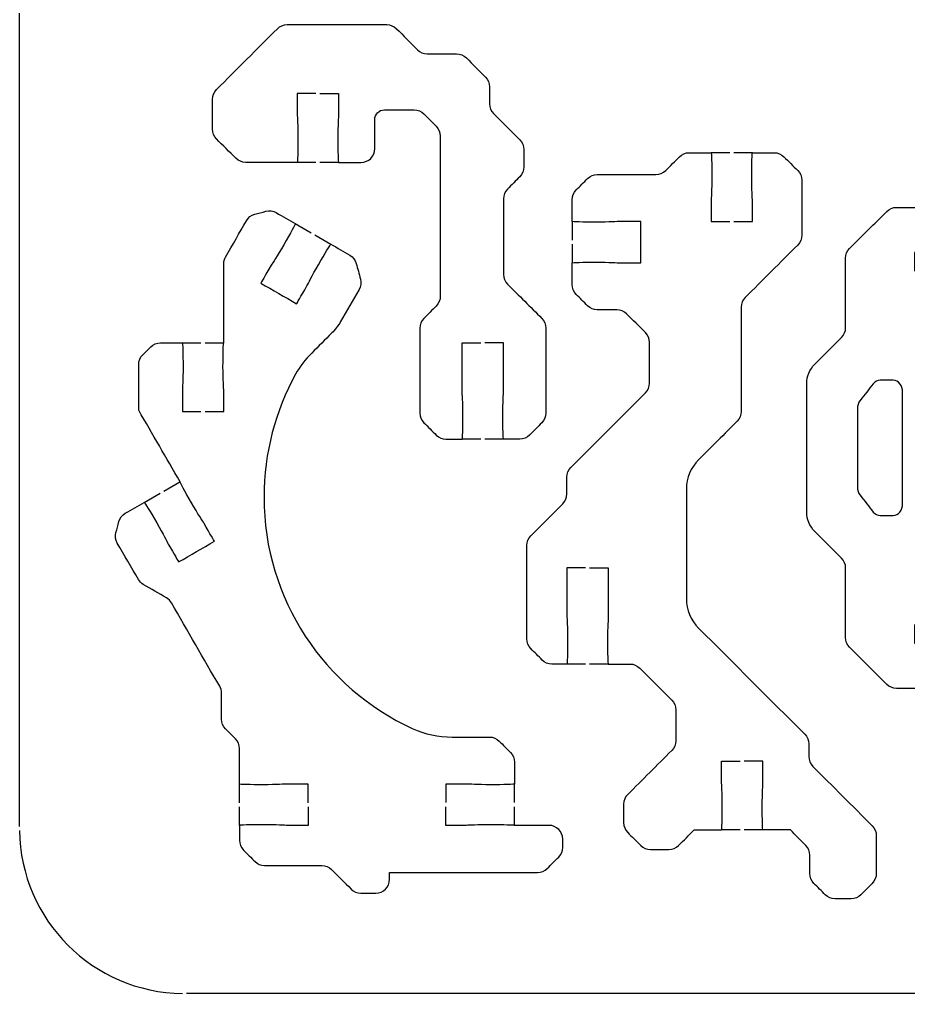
# Model space of a CAD drawing. Extents: x 0 to 400, y 230 to 450.
# Drawn here: x 270 to 334.6, y 230 to 300.8 of the extents above; entities that cross this region are included whole.
import ezdxf

# ---------------------------------------------------------------- set-up
doc = ezdxf.new("R2010")
doc.units = 0
doc.header["$MEASUREMENT"] = 0
doc.layers.add('DEFAULT', color=18, linetype='CONTINUOUS')

msp = doc.modelspace()

# ---------------------------------------------------------------- linework, layer by layer
at = {"layer": 'DEFAULT', "color": 1}
for points in [[(270.002, 242.147), (270.002, 437.847)], [(321.619, 291.102), (320.268, 291.102)], [(323.27, 291.102), (321.919, 291.102)], [(291.539, 290.402), (290.188, 290.402)], [(293.19, 290.402), (291.839, 290.402)], [(310.168, 286.103), (310.168, 284.755)], [(290.042, 285.949), (291.212, 285.273)], [(291.471, 285.123), (292.642, 284.448)], [(310.168, 284.455), (310.168, 283.104)], [(281.84, 277.288), (283.191, 277.288)], [(283.491, 277.288), (284.842, 277.288)], [(303.53, 270.286), (302.179, 270.286)], [(305.181, 270.286), (303.83, 270.286)], [(280.497, 266.514), (281.667, 267.19)], [(279.067, 265.689), (280.237, 266.365)], [(311.138, 253.94), (309.787, 253.94)], [(312.789, 253.94), (311.438, 253.94)], [(285.985, 243.866), (285.985, 245.217)], [(305.984, 243.87), (305.984, 245.221)], [(285.985, 242.215), (285.985, 243.566)], [(305.984, 242.219), (305.984, 243.57)], [(322.381, 241.882), (321.03, 241.882)], [(324.032, 241.882), (322.681, 241.882)], [(387.851, 229.997), (282.152, 229.997)]]:
    msp.add_lwpolyline(points, dxfattribs=at)
for points, knots in [([(291.539, 295.401), (291.089, 295.401), (290.639, 295.401), (290.188, 295.401), (290.188, 294.901), (290.188, 294.401), (290.188, 293.901), (290.188, 293.686), (290.238, 293.118), (290.238, 292.152), (290.238, 291.185), (290.217, 290.402), (290.188, 290.402), (288.938, 290.402), (287.688, 290.402), (286.438, 290.402), (286.174, 290.402), (285.92, 290.504), (285.729, 290.695), (285.259, 291.164), (284.788, 291.633), (284.318, 292.102), (284.131, 292.289), (284.025, 292.543), (284.025, 292.811), (284.025, 293.537), (284.025, 294.262), (284.025, 294.988), (284.025, 295.249), (284.128, 295.499), (284.315, 295.686), (285.79, 297.163), (287.266, 298.64), (288.742, 300.117), (288.929, 300.301), (289.183, 300.41), (289.451, 300.41), (291.864, 300.41), (294.277, 300.41), (296.69, 300.41), (296.955, 300.41), (297.209, 300.304), (297.396, 300.117), (297.906, 299.605), (298.416, 299.092), (298.927, 298.579), (299.114, 298.392), (299.368, 298.286), (299.632, 298.286), (300.344, 298.286), (301.055, 298.286), (301.766, 298.286), (302.035, 298.286), (302.289, 298.181), (302.479, 297.994), (302.941, 297.529), (303.403, 297.065), (303.865, 296.6), (304.052, 296.413), (304.158, 296.159), (304.158, 295.895), (304.158, 295.484), (304.158, 295.074), (304.158, 294.663), (304.158, 294.395), (304.264, 294.141), (304.451, 293.954), (305.091, 293.315), (305.731, 292.675), (306.37, 292.035), (306.557, 291.848), (306.659, 291.598), (306.659, 291.337), (306.659, 290.915), (306.659, 290.492), (306.659, 290.07), (306.659, 289.799), (306.554, 289.545), (306.367, 289.358), (306.068, 289.06), (305.769, 288.763), (305.471, 288.465), (305.284, 288.275), (305.178, 288.021), (305.178, 287.756), (305.178, 285.925), (305.178, 284.094), (305.178, 282.263), (305.178, 281.995), (305.284, 281.741), (305.471, 281.554), (306.302, 280.724), (307.133, 279.894), (307.965, 279.064), (308.152, 278.873), (308.258, 278.619), (308.258, 278.354), (308.258, 276.298), (308.258, 274.241), (308.258, 272.184), (308.258, 271.92), (308.152, 271.666), (307.965, 271.479), (307.666, 271.178), (307.367, 270.877), (307.069, 270.576), (306.882, 270.389), (306.628, 270.286), (306.363, 270.286), (305.969, 270.286), (305.575, 270.286), (305.181, 270.286), (305.153, 270.286), (305.132, 271.07), (305.132, 272.036), (305.132, 273.003), (305.181, 273.574), (305.181, 273.786), (305.181, 274.953), (305.181, 276.119), (305.181, 277.286), (304.732, 277.286), (304.283, 277.286), (303.834, 277.286)], [0, 0, 0, 0, 3.83, 3.83, 3.83, 8.08, 8.08, 8.08, 9.08, 9.08, 9.08, 10.08, 10.08, 10.08, 20.71, 20.71, 20.71, 21.71, 21.71, 21.71, 27.359788, 27.359788, 27.359788, 28.359788, 28.359788, 28.359788, 34.529788, 34.529788, 34.529788, 35.529788, 35.529788, 35.529788, 53.28524, 53.28524, 53.28524, 54.28524, 54.28524, 54.28524, 74.80524, 74.80524, 74.80524, 75.80524, 75.80524, 75.80524, 81.957086, 81.957086, 81.957086, 82.957086, 82.957086, 82.957086, 89.007086, 89.007086, 89.007086, 90.007086, 90.007086, 90.007086, 95.579105, 95.579105, 95.579105, 96.579105, 96.579105, 96.579105, 100.069105, 100.069105, 100.069105, 101.069105, 101.069105, 101.069105, 108.762427, 108.762427, 108.762427, 109.762427, 109.762427, 109.762427, 113.352427, 113.352427, 113.352427, 114.352427, 114.352427, 114.352427, 117.937465, 117.937465, 117.937465, 118.937465, 118.937465, 118.937465, 134.507465, 134.507465, 134.507465, 135.507465, 135.507465, 135.507465, 145.498886, 145.498886, 145.498886, 146.498886, 146.498886, 146.498886, 163.988886, 163.988886, 163.988886, 164.988886, 164.988886, 164.988886, 168.595159, 168.595159, 168.595159, 169.595159, 169.595159, 169.595159, 172.945159, 172.945159, 172.945159, 173.945159, 173.945159, 173.945159, 174.945159, 174.945159, 174.945159, 184.865159, 184.865159, 184.865159, 188.685159, 188.685159, 188.685159, 188.685159]), ([(291.839, 295.401), (292.29, 295.401), (292.74, 295.401), (293.19, 295.401), (293.19, 294.901), (293.19, 294.401), (293.19, 293.901), (293.19, 293.686), (293.141, 293.118), (293.141, 292.152), (293.141, 291.185), (293.162, 290.402), (293.19, 290.402), (293.734, 290.402), (294.277, 290.402), (294.82, 290.402), (295.374, 290.402), (295.822, 290.846), (295.822, 291.4), (295.822, 292.105), (295.822, 292.809), (295.822, 293.513), (295.822, 293.901), (296.136, 294.215), (296.521, 294.215), (297.244, 294.215), (297.967, 294.215), (298.69, 294.215), (298.955, 294.215), (299.209, 294.11), (299.396, 293.923), (299.693, 293.624), (299.991, 293.325), (300.288, 293.027), (300.475, 292.836), (300.581, 292.582), (300.581, 292.317), (300.582, 288.435), (300.583, 284.552), (300.585, 280.669), (300.585, 280.401), (300.479, 280.147), (300.292, 279.96), (299.993, 279.661), (299.694, 279.362), (299.396, 279.064), (299.209, 278.87), (299.103, 278.616), (299.103, 278.351), (299.103, 276.295), (299.103, 274.24), (299.103, 272.184), (299.103, 271.92), (299.209, 271.666), (299.396, 271.479), (299.694, 271.178), (299.993, 270.877), (300.292, 270.576), (300.479, 270.389), (300.733, 270.286), (300.997, 270.286), (301.391, 270.286), (301.785, 270.286), (302.179, 270.286), (302.207, 270.286), (302.229, 271.07), (302.229, 272.036), (302.229, 273.003), (302.179, 273.574), (302.179, 273.786), (302.179, 274.953), (302.179, 276.119), (302.179, 277.286), (302.631, 277.286), (303.082, 277.286), (303.534, 277.286)], [0, 0, 0, 0, 3.83, 3.83, 3.83, 8.08, 8.08, 8.08, 9.08, 9.08, 9.08, 10.08, 10.08, 10.08, 14.7, 14.7, 14.7, 15.7, 15.7, 15.7, 21.69, 21.69, 21.69, 22.69, 22.69, 22.69, 28.84, 28.84, 28.84, 29.84, 29.84, 29.84, 33.425038, 33.425038, 33.425038, 34.425038, 34.425038, 34.425038, 67.44504, 67.44504, 67.44504, 68.44504, 68.44504, 68.44504, 72.037142, 72.037142, 72.037142, 73.037142, 73.037142, 73.037142, 90.517142, 90.517142, 90.517142, 91.517142, 91.517142, 91.517142, 95.123415, 95.123415, 95.123415, 96.123415, 96.123415, 96.123415, 99.473415, 99.473415, 99.473415, 100.473415, 100.473415, 100.473415, 101.473415, 101.473415, 101.473415, 111.393415, 111.393415, 111.393415, 115.233415, 115.233415, 115.233415, 115.233415]), ([(311.138, 260.939), (310.688, 260.939), (310.237, 260.939), (309.787, 260.939), (309.787, 259.773), (309.787, 258.606), (309.787, 257.44), (309.787, 257.228), (309.836, 256.656), (309.836, 255.69), (309.836, 254.723), (309.815, 253.94), (309.787, 253.94), (309.424, 253.94), (309.06, 253.94), (308.697, 253.94), (308.432, 253.94), (308.178, 254.046), (307.991, 254.233), (307.715, 254.509), (307.439, 254.786), (307.162, 255.062), (306.975, 255.249), (306.87, 255.506), (306.87, 255.771), (306.87, 258.033), (306.87, 260.296), (306.87, 262.558), (306.87, 262.823), (306.975, 263.077), (307.162, 263.264), (307.938, 264.041), (308.715, 264.819), (309.491, 265.596), (309.678, 265.783), (309.784, 266.033), (309.784, 266.301), (309.785, 266.709), (309.786, 267.117), (309.787, 267.526), (309.787, 267.79), (309.893, 268.044), (310.08, 268.231), (311.884, 270.036), (313.688, 271.841), (315.491, 273.646), (315.678, 273.837), (315.784, 274.091), (315.784, 274.355), (315.784, 275.344), (315.784, 276.333), (315.784, 277.322), (315.784, 277.587), (315.678, 277.841), (315.491, 278.028), (315.036, 278.483), (314.581, 278.938), (314.126, 279.393), (313.939, 279.583), (313.685, 279.686), (313.417, 279.686), (312.943, 279.686), (312.469, 279.686), (311.995, 279.686), (311.731, 279.686), (311.477, 279.792), (311.29, 279.979), (311.014, 280.255), (310.737, 280.531), (310.461, 280.808), (310.274, 280.995), (310.168, 281.252), (310.168, 281.517), (310.168, 282.045), (310.168, 282.573), (310.168, 283.101), (310.168, 283.129), (310.951, 283.15), (311.918, 283.15), (312.884, 283.15), (313.456, 283.101), (313.668, 283.101), (314.167, 283.101), (314.667, 283.101), (315.167, 283.101), (315.167, 284.101), (315.167, 285.102), (315.167, 286.103), (314.667, 286.103), (314.167, 286.103), (313.668, 286.103), (313.456, 286.103), (312.884, 286.053), (311.918, 286.053), (310.951, 286.053), (310.168, 286.075), (310.168, 286.103), (310.168, 286.632), (310.168, 287.161), (310.168, 287.69), (310.168, 287.955), (310.274, 288.209), (310.461, 288.396), (310.737, 288.672), (311.014, 288.949), (311.29, 289.225), (311.477, 289.412), (311.731, 289.514), (311.995, 289.514), (313.417, 289.514), (314.839, 289.514), (316.261, 289.514), (316.529, 289.514), (316.783, 289.62), (316.97, 289.807), (317.304, 290.141), (317.638, 290.475), (317.971, 290.809), (318.158, 290.999), (318.412, 291.102), (318.677, 291.102), (319.207, 291.102), (319.738, 291.102), (320.268, 291.102), (320.296, 291.102), (320.317, 290.319), (320.317, 289.352), (320.317, 288.385), (320.268, 287.814), (320.268, 287.602), (320.268, 287.102), (320.268, 286.603), (320.268, 286.103), (320.718, 286.103), (321.169, 286.103), (321.619, 286.103)], [0, 0, 0, 0, 3.83, 3.83, 3.83, 13.75, 13.75, 13.75, 14.75, 14.75, 14.75, 15.75, 15.75, 15.75, 18.84, 18.84, 18.84, 19.84, 19.84, 19.84, 23.163402, 23.163402, 23.163402, 24.163402, 24.163402, 24.163402, 43.403402, 43.403402, 43.403402, 44.403402, 44.403402, 44.403402, 53.744285, 53.744285, 53.744285, 54.744285, 54.744285, 54.744285, 58.2143, 58.2143, 58.2143, 59.2143, 59.2143, 59.2143, 80.915408, 80.915408, 80.915408, 81.915408, 81.915408, 81.915408, 90.325408, 90.325408, 90.325408, 91.325408, 91.325408, 91.325408, 96.798414, 96.798414, 96.798414, 97.798414, 97.798414, 97.798414, 101.828414, 101.828414, 101.828414, 102.828414, 102.828414, 102.828414, 106.151816, 106.151816, 106.151816, 107.151816, 107.151816, 107.151816, 111.641816, 111.641816, 111.641816, 112.641816, 112.641816, 112.641816, 113.641816, 113.641816, 113.641816, 117.891816, 117.891816, 117.891816, 126.401816, 126.401816, 126.401816, 130.651816, 130.651816, 130.651816, 131.651816, 131.651816, 131.651816, 132.651816, 132.651816, 132.651816, 137.151816, 137.151816, 137.151816, 138.151816, 138.151816, 138.151816, 141.475218, 141.475218, 141.475218, 142.475218, 142.475218, 142.475218, 154.565218, 154.565218, 154.565218, 155.565218, 155.565218, 155.565218, 159.581585, 159.581585, 159.581585, 160.581585, 160.581585, 160.581585, 165.091585, 165.091585, 165.091585, 166.091585, 166.091585, 166.091585, 167.091585, 167.091585, 167.091585, 171.341585, 171.341585, 171.341585, 175.171585, 175.171585, 175.171585, 175.171585]), ([(321.919, 286.103), (322.369, 286.103), (322.82, 286.103), (323.27, 286.103), (323.27, 286.603), (323.27, 287.102), (323.27, 287.602), (323.27, 287.814), (323.221, 288.385), (323.221, 289.352), (323.221, 290.319), (323.242, 291.102), (323.27, 291.102), (323.797, 291.102), (324.324, 291.102), (324.851, 291.102), (325.119, 291.102), (325.373, 290.999), (325.56, 290.809), (325.894, 290.475), (326.228, 290.141), (326.562, 289.807), (326.749, 289.62), (326.854, 289.366), (326.854, 289.101), (326.854, 287.769), (326.854, 286.437), (326.854, 285.104), (326.854, 284.84), (326.749, 284.582), (326.562, 284.395), (325.289, 283.123), (324.017, 281.851), (322.745, 280.578), (322.558, 280.391), (322.452, 280.137), (322.452, 279.873), (322.452, 277.348), (322.452, 274.823), (322.452, 272.299), (322.452, 272.034), (322.346, 271.78), (322.159, 271.59), (321.224, 270.655), (320.289, 269.72), (319.354, 268.785), (318.79, 268.224), (318.476, 267.462), (318.476, 266.665), (318.476, 264.004), (318.476, 261.343), (318.476, 258.681), (318.476, 257.884), (318.79, 257.122), (319.354, 256.558), (321.926, 253.986), (324.498, 251.414), (327.07, 248.842), (327.257, 248.655), (327.362, 248.401), (327.362, 248.137), (327.362, 247.83), (327.362, 247.523), (327.362, 247.216), (327.362, 246.952), (327.468, 246.694), (327.655, 246.507), (329.097, 245.065), (330.539, 243.624), (331.98, 242.182), (332.167, 241.995), (332.273, 241.741), (332.273, 241.476), (332.273, 240.554), (332.273, 239.633), (332.273, 238.711), (332.273, 238.446), (332.167, 238.192), (331.98, 238.002), (331.704, 237.725), (331.428, 237.449), (331.151, 237.173), (330.964, 236.986), (330.71, 236.88), (330.442, 236.88), (330.052, 236.88), (329.661, 236.88), (329.271, 236.88), (329.006, 236.88), (328.752, 236.986), (328.565, 237.173), (328.289, 237.449), (328.013, 237.725), (327.736, 238.002), (327.549, 238.192), (327.444, 238.446), (327.444, 238.711), (327.444, 239.157), (327.444, 239.604), (327.444, 240.051), (327.444, 240.316), (327.338, 240.57), (327.151, 240.757), (326.778, 241.131), (326.405, 241.505), (326.032, 241.882), (325.366, 241.882), (324.699, 241.882), (324.032, 241.882), (324.004, 241.882), (323.983, 242.665), (323.983, 243.632), (323.983, 244.599), (324.032, 245.17), (324.032, 245.382), (324.032, 245.881), (324.032, 246.381), (324.032, 246.881), (323.582, 246.881), (323.131, 246.881), (322.681, 246.881)], [0, 0, 0, 0, 3.83, 3.83, 3.83, 8.08, 8.08, 8.08, 9.08, 9.08, 9.08, 10.08, 10.08, 10.08, 14.56, 14.56, 14.56, 15.56, 15.56, 15.56, 19.576367, 19.576367, 19.576367, 20.576367, 20.576367, 20.576367, 31.906367, 31.906367, 31.906367, 32.906367, 32.906367, 32.906367, 48.208157, 48.208157, 48.208157, 49.208157, 49.208157, 49.208157, 70.678157, 70.678157, 70.678157, 71.678157, 71.678157, 71.678157, 82.921155, 82.921155, 82.921155, 83.921155, 83.921155, 83.921155, 106.551155, 106.551155, 106.551155, 107.551155, 107.551155, 107.551155, 138.480006, 138.480006, 138.480006, 139.480006, 139.480006, 139.480006, 142.090006, 142.090006, 142.090006, 143.090006, 143.090006, 143.090006, 160.428264, 160.428264, 160.428264, 161.428264, 161.428264, 161.428264, 169.268264, 169.268264, 169.268264, 170.268264, 170.268264, 170.268264, 173.591666, 173.591666, 173.591666, 174.591666, 174.591666, 174.591666, 177.911666, 177.911666, 177.911666, 178.911666, 178.911666, 178.911666, 182.235068, 182.235068, 182.235068, 183.235068, 183.235068, 183.235068, 187.035068, 187.035068, 187.035068, 188.035068, 188.035068, 188.035068, 192.535201, 192.535201, 192.535201, 198.205201, 198.205201, 198.205201, 199.205201, 199.205201, 199.205201, 200.205201, 200.205201, 200.205201, 204.455201, 204.455201, 204.455201, 208.285201, 208.285201, 208.285201, 208.285201]), ([(283.491, 272.289), (283.942, 272.289), (284.394, 272.289), (284.845, 272.289), (284.845, 272.789), (284.845, 273.289), (284.845, 273.789), (284.845, 274), (284.792, 274.572), (284.792, 275.539), (284.792, 276.509), (284.817, 277.288), (284.845, 277.288), (284.845, 279.2), (284.845, 281.112), (284.845, 283.025), (284.845, 283.197), (284.891, 283.37), (284.979, 283.522), (285.485, 284.403), (285.991, 285.283), (286.496, 286.164), (286.63, 286.394), (286.849, 286.559), (287.103, 286.63), (287.37, 286.702), (287.637, 286.773), (287.904, 286.845), (288.161, 286.916), (288.433, 286.877), (288.666, 286.746), (289.124, 286.481), (289.583, 286.215), (290.042, 285.949), (290.063, 285.938), (289.689, 285.247), (289.209, 284.411), (288.726, 283.571), (288.394, 283.102), (288.292, 282.919), (287.851, 282.16), (287.544, 281.624), (287.544, 281.624), (288.411, 281.124), (289.277, 280.624), (290.144, 280.125), (290.144, 280.125), (290.451, 280.661), (290.888, 281.419), (290.994, 281.603), (291.238, 282.121), (291.724, 282.957), (292.201, 283.79), (292.606, 284.45), (292.638, 284.45), (293.097, 284.185), (293.555, 283.921), (294.014, 283.656), (294.24, 283.525), (294.409, 283.307), (294.476, 283.053), (294.578, 282.675), (294.681, 282.298), (294.783, 281.92), (294.854, 281.663), (294.818, 281.388), (294.684, 281.158), (294.236, 280.382), (293.788, 279.606), (293.34, 278.83), (293.164, 278.527), (292.949, 278.248), (292.702, 278.001), (292.214, 277.513), (291.726, 277.025), (291.238, 276.537), (290.782, 276.082), (290.384, 275.57), (290.073, 275.006), (288.609, 272.357), (287.773, 269.309), (287.773, 266.07), (287.773, 258.612), (292.19, 252.185), (298.551, 249.26), (299.457, 248.844), (300.449, 248.639), (301.447, 248.639), (302.35, 248.639), (303.253, 248.639), (304.156, 248.639), (304.424, 248.639), (304.678, 248.533), (304.865, 248.343), (305.142, 248.065), (305.418, 247.788), (305.694, 247.51), (305.881, 247.323), (305.984, 247.073), (305.984, 246.808), (305.984, 246.279), (305.984, 245.75), (305.984, 245.221), (305.984, 245.193), (305.204, 245.171), (304.234, 245.171), (303.271, 245.171), (302.696, 245.221), (302.484, 245.221), (301.984, 245.221), (301.485, 245.221), (300.985, 245.221), (300.985, 244.77), (300.985, 244.32), (300.985, 243.87)], [0, 0, 0, 0, 3.84, 3.84, 3.84, 8.09, 8.09, 8.09, 9.09, 9.09, 9.09, 10.09, 10.09, 10.09, 26.35, 26.35, 26.35, 27.35, 27.35, 27.35, 35.986556, 35.986556, 35.986556, 36.986556, 36.986556, 36.986556, 39.337088, 39.337088, 39.337088, 40.337088, 40.337088, 40.337088, 44.844593, 44.844593, 44.844593, 45.844593, 45.844593, 45.844593, 46.844593, 46.844593, 46.844593, 47.844593, 47.844593, 47.844593, 56.352201, 56.352201, 56.352201, 57.352201, 57.352201, 57.352201, 58.352201, 58.352201, 58.352201, 59.352201, 59.352201, 59.352201, 63.8547, 63.8547, 63.8547, 64.8547, 64.8547, 64.8547, 68.180509, 68.180509, 68.180509, 69.180509, 69.180509, 69.180509, 76.801276, 76.801276, 76.801276, 77.801276, 77.801276, 77.801276, 83.670263, 83.670263, 83.670263, 84.670263, 84.670263, 84.670263, 85.670263, 85.670263, 85.670263, 86.670263, 86.670263, 86.670263, 87.670263, 87.670263, 87.670263, 95.350263, 95.350263, 95.350263, 96.350263, 96.350263, 96.350263, 99.680743, 99.680743, 99.680743, 100.680743, 100.680743, 100.680743, 105.180743, 105.180743, 105.180743, 106.180743, 106.180743, 106.180743, 107.180743, 107.180743, 107.180743, 111.430743, 111.430743, 111.430743, 115.260743, 115.260743, 115.260743, 115.260743]), ([(335.041, 256.81), (335.041, 256.36), (335.041, 255.909), (335.041, 255.459), (335.542, 255.459), (336.043, 255.459), (336.544, 255.459), (336.632, 255.459), (337.327, 255.508), (338.294, 255.508), (339.26, 255.508), (340.044, 255.483), (340.044, 255.459), (340.041, 255.097), (340.039, 254.734), (340.037, 254.372), (340.037, 254.108), (339.934, 253.85), (339.744, 253.663), (339.345, 253.264), (338.947, 252.866), (338.548, 252.467), (338.357, 252.277), (338.103, 252.174), (337.839, 252.174), (336.471, 252.174), (335.104, 252.174), (333.736, 252.174), (333.471, 252.174), (333.217, 252.28), (333.03, 252.467), (332.131, 253.367), (331.231, 254.266), (330.332, 255.166), (330.148, 255.353), (330.042, 255.607), (330.042, 255.872), (330.042, 257.557), (330.042, 259.242), (330.042, 260.927), (330.042, 261.191), (329.937, 261.445), (329.75, 261.636), (329.1, 262.284), (328.451, 262.932), (327.802, 263.58), (327.428, 263.954), (327.217, 264.462), (327.217, 264.994), (327.217, 268.101), (327.217, 271.208), (327.217, 274.315), (327.217, 274.844), (327.428, 275.355), (327.802, 275.729), (328.451, 276.378), (329.1, 277.028), (329.75, 277.677), (329.937, 277.867), (330.042, 278.121), (330.042, 278.386), (330.042, 280.07), (330.042, 281.754), (330.042, 283.438), (330.042, 283.702), (330.148, 283.956), (330.335, 284.143), (331.232, 285.04), (332.13, 285.938), (333.027, 286.835), (333.217, 287.025), (333.471, 287.131), (333.74, 287.131), (335.106, 287.131), (336.472, 287.131), (337.839, 287.131), (338.103, 287.135), (338.357, 287.029), (338.548, 286.842), (338.947, 286.442), (339.345, 286.042), (339.744, 285.642), (339.931, 285.455), (340.037, 285.201), (340.037, 284.937), (340.039, 284.575), (340.041, 284.213), (340.044, 283.85), (340.044, 283.826), (339.26, 283.801), (338.294, 283.801), (337.327, 283.801), (336.632, 283.85), (336.544, 283.85), (336.043, 283.85), (335.542, 283.85), (335.041, 283.85), (335.041, 283.401), (335.041, 282.952), (335.041, 282.503)], [0, 0, 0, 0, 3.83, 3.83, 3.83, 8.09, 8.09, 8.09, 9.09, 9.09, 9.09, 10.09, 10.09, 10.09, 13.170065, 13.170065, 13.170065, 14.170065, 14.170065, 14.170065, 18.964249, 18.964249, 18.964249, 19.964249, 19.964249, 19.964249, 31.594249, 31.594249, 31.594249, 32.594249, 32.594249, 32.594249, 43.412983, 43.412983, 43.412983, 44.412983, 44.412983, 44.412983, 58.742983, 58.742983, 58.742983, 59.742983, 59.742983, 59.742983, 67.542374, 67.542374, 67.542374, 68.542374, 68.542374, 68.542374, 94.962374, 94.962374, 94.962374, 95.962374, 95.962374, 95.962374, 103.768833, 103.768833, 103.768833, 104.768833, 104.768833, 104.768833, 119.088833, 119.088833, 119.088833, 120.088833, 120.088833, 120.088833, 130.879282, 130.879282, 130.879282, 131.879282, 131.879282, 131.879282, 143.499282, 143.499282, 143.499282, 144.499282, 144.499282, 144.499282, 149.300542, 149.300542, 149.300542, 150.300542, 150.300542, 150.300542, 153.380607, 153.380607, 153.380607, 154.380607, 154.380607, 154.380607, 155.380607, 155.380607, 155.380607, 159.640607, 159.640607, 159.640607, 163.460607, 163.460607, 163.460607, 163.460607]), ([(290.984, 243.866), (290.984, 244.317), (290.984, 244.767), (290.984, 245.217), (290.484, 245.217), (289.984, 245.217), (289.484, 245.217), (289.273, 245.217), (288.701, 245.168), (287.734, 245.168), (286.771, 245.168), (285.985, 245.193), (285.985, 245.217), (285.985, 246.08), (285.985, 246.944), (285.985, 247.807), (285.985, 248.071), (285.879, 248.325), (285.692, 248.516), (285.454, 248.752), (285.217, 248.989), (284.979, 249.225), (284.792, 249.415), (284.686, 249.669), (284.686, 249.934), (284.686, 250.564), (284.686, 251.195), (284.686, 251.825), (284.686, 251.998), (284.641, 252.171), (284.552, 252.322), (283.386, 254.344), (282.219, 256.365), (281.053, 258.387), (280.965, 258.538), (280.838, 258.665), (280.686, 258.75), (280.125, 259.076), (279.564, 259.401), (279.003, 259.727), (278.852, 259.812), (278.728, 259.939), (278.64, 260.09), (278.131, 260.971), (277.621, 261.852), (277.112, 262.733), (276.982, 262.962), (276.947, 263.234), (277.014, 263.491), (277.085, 263.758), (277.157, 264.025), (277.229, 264.292), (277.296, 264.55), (277.465, 264.768), (277.694, 264.899), (278.152, 265.162), (278.609, 265.426), (279.067, 265.689), (279.098, 265.689), (279.508, 265.029), (279.987, 264.2), (280.467, 263.361), (280.714, 262.842), (280.816, 262.662), (281.257, 261.9), (281.568, 261.36), (281.568, 261.36), (282.435, 261.86), (283.301, 262.36), (284.168, 262.86), (284.168, 262.86), (283.854, 263.403), (283.42, 264.161), (283.311, 264.341), (282.986, 264.814), (282.499, 265.654), (282.016, 266.486), (281.642, 267.178), (281.67, 267.192), (280.671, 268.924), (279.671, 270.656), (278.665, 272.388), (278.665, 273.494), (278.665, 274.599), (278.665, 275.704), (278.665, 275.969), (278.77, 276.223), (278.957, 276.413), (279.153, 276.607), (279.348, 276.802), (279.543, 276.996), (279.733, 277.183), (279.987, 277.288), (280.252, 277.288), (280.781, 277.288), (281.31, 277.288), (281.84, 277.288), (281.868, 277.288), (281.889, 276.509), (281.889, 275.539), (281.889, 274.572), (281.84, 274), (281.84, 273.789), (281.84, 273.289), (281.84, 272.789), (281.84, 272.289), (282.29, 272.289), (282.74, 272.289), (283.191, 272.289)], [0, 0, 0, 0, 3.83, 3.83, 3.83, 8.08, 8.08, 8.08, 9.08, 9.08, 9.08, 10.08, 10.08, 10.08, 17.42, 17.42, 17.42, 18.42, 18.42, 18.42, 21.269649, 21.269649, 21.269649, 22.269649, 22.269649, 22.269649, 27.629649, 27.629649, 27.629649, 28.629649, 28.629649, 28.629649, 48.476626, 48.476626, 48.476626, 49.476626, 49.476626, 49.476626, 54.992585, 54.992585, 54.992585, 55.992585, 55.992585, 55.992585, 64.644117, 64.644117, 64.644117, 65.644117, 65.644117, 65.644117, 67.994648, 67.994648, 67.994648, 68.994648, 68.994648, 68.994648, 73.48349, 73.48349, 73.48349, 74.48349, 74.48349, 74.48349, 75.48349, 75.48349, 75.48349, 76.48349, 76.48349, 76.48349, 84.991098, 84.991098, 84.991098, 85.991098, 85.991098, 85.991098, 86.991098, 86.991098, 86.991098, 87.991098, 87.991098, 87.991098, 105.017653, 105.017653, 105.017653, 114.417653, 114.417653, 114.417653, 115.417653, 115.417653, 115.417653, 117.758187, 117.758187, 117.758187, 118.758187, 118.758187, 118.758187, 123.258187, 123.258187, 123.258187, 124.258187, 124.258187, 124.258187, 125.258187, 125.258187, 125.258187, 129.508187, 129.508187, 129.508187, 133.338187, 133.338187, 133.338187, 133.338187]), ([(330.895, 272.48), (330.895, 272.712), (330.966, 272.935), (331.097, 273.104), (331.415, 273.507), (331.734, 273.911), (332.053, 274.314), (332.183, 274.48), (332.359, 274.572), (332.543, 274.572), (332.859, 274.572), (333.176, 274.572), (333.492, 274.572), (333.876, 274.572), (334.187, 274.18), (334.187, 273.693), (334.187, 270.999), (334.187, 268.305), (334.187, 265.611), (334.187, 265.124), (333.876, 264.733), (333.492, 264.733), (333.176, 264.733), (332.859, 264.733), (332.543, 264.733), (332.359, 264.733), (332.183, 264.824), (332.053, 264.99), (331.734, 265.395), (331.415, 265.799), (331.097, 266.204), (330.966, 266.369), (330.895, 266.592), (330.895, 266.825), (330.895, 268.71), (330.895, 270.595), (330.895, 272.48)], [16.03, 16.03, 16.03, 16.03, 17.03, 17.03, 17.03, 21.401384, 21.401384, 21.401384, 22.401384, 22.401384, 22.401384, 25.091384, 25.091384, 25.091384, 26.091384, 26.091384, 26.091384, 49.001384, 49.001384, 49.001384, 50.001384, 50.001384, 50.001384, 52.691384, 52.691384, 52.691384, 53.691384, 53.691384, 53.691384, 58.070619, 58.070619, 58.070619, 59.070619, 59.070619, 59.070619, 75.100619, 75.100619, 75.100619, 75.100619]), ([(311.438, 260.939), (311.888, 260.939), (312.339, 260.939), (312.789, 260.939), (312.789, 259.773), (312.789, 258.606), (312.789, 257.44), (312.789, 257.228), (312.74, 256.656), (312.74, 255.69), (312.74, 254.723), (312.761, 253.94), (312.789, 253.94), (313.316, 253.94), (313.843, 253.94), (314.37, 253.94), (314.638, 253.94), (314.892, 253.838), (315.079, 253.647), (315.854, 252.872), (316.629, 252.097), (317.404, 251.322), (317.59, 251.135), (317.696, 250.881), (317.696, 250.617), (317.696, 249.867), (317.696, 249.116), (317.696, 248.366), (317.696, 248.102), (317.59, 247.848), (317.404, 247.657), (316.337, 246.592), (315.27, 245.526), (314.204, 244.461), (314.017, 244.274), (313.911, 244.02), (313.911, 243.755), (313.911, 243.309), (313.911, 242.862), (313.911, 242.415), (313.911, 242.15), (314.017, 241.896), (314.204, 241.706), (314.52, 241.389), (314.836, 241.073), (315.153, 240.757), (315.34, 240.57), (315.594, 240.464), (315.858, 240.464), (316.305, 240.464), (316.752, 240.464), (317.199, 240.464), (317.467, 240.464), (317.721, 240.57), (317.908, 240.757), (318.282, 241.131), (318.656, 241.505), (319.03, 241.882), (319.697, 241.882), (320.363, 241.882), (321.03, 241.882), (321.058, 241.882), (321.079, 242.665), (321.079, 243.632), (321.079, 244.599), (321.03, 245.17), (321.03, 245.382), (321.03, 245.881), (321.03, 246.381), (321.03, 246.881), (321.48, 246.881), (321.931, 246.881), (322.381, 246.881)], [0, 0, 0, 0, 3.83, 3.83, 3.83, 13.75, 13.75, 13.75, 14.75, 14.75, 14.75, 15.75, 15.75, 15.75, 20.23, 20.23, 20.23, 21.23, 21.23, 21.23, 30.549667, 30.549667, 30.549667, 31.549667, 31.549667, 31.549667, 37.929667, 37.929667, 37.929667, 38.929667, 38.929667, 38.929667, 51.749515, 51.749515, 51.749515, 52.749515, 52.749515, 52.749515, 56.549515, 56.549515, 56.549515, 57.549515, 57.549515, 57.549515, 61.35375, 61.35375, 61.35375, 62.35375, 62.35375, 62.35375, 66.15375, 66.15375, 66.15375, 67.15375, 67.15375, 67.15375, 71.660949, 71.660949, 71.660949, 77.330949, 77.330949, 77.330949, 78.330949, 78.330949, 78.330949, 79.330949, 79.330949, 79.330949, 83.580949, 83.580949, 83.580949, 87.410949, 87.410949, 87.410949, 87.410949]), ([(290.984, 243.566), (290.984, 243.116), (290.984, 242.666), (290.984, 242.215), (290.484, 242.215), (289.984, 242.215), (289.484, 242.215), (289.273, 242.215), (288.701, 242.265), (287.734, 242.265), (286.771, 242.265), (285.985, 242.243), (285.985, 242.215), (285.985, 241.854), (285.985, 241.493), (285.985, 241.132), (285.985, 240.868), (286.091, 240.614), (286.277, 240.423), (286.559, 240.143), (286.84, 239.863), (287.121, 239.583), (287.301, 239.404), (287.544, 239.298), (287.801, 239.294), (289.195, 239.294), (290.588, 239.294), (291.982, 239.294), (292.246, 239.294), (292.5, 239.188), (292.687, 239.001), (293.16, 238.53), (293.633, 238.058), (294.106, 237.587), (294.293, 237.4), (294.55, 237.294), (294.815, 237.294), (295.176, 237.294), (295.537, 237.294), (295.898, 237.294), (296.452, 237.294), (296.9, 237.742), (296.9, 238.296), (296.9, 238.462), (296.9, 238.627), (296.9, 238.793), (300.484, 238.793), (304.068, 238.793), (307.652, 238.793), (307.92, 238.793), (308.174, 238.899), (308.361, 239.086), (308.638, 239.362), (308.914, 239.639), (309.19, 239.915), (309.377, 240.102), (309.483, 240.356), (309.483, 240.621), (309.483, 240.821), (309.483, 241.02), (309.483, 241.22), (309.483, 241.771), (309.035, 242.219), (308.481, 242.219), (307.649, 242.219), (306.816, 242.219), (305.984, 242.219), (305.913, 242.219), (305.204, 242.268), (304.234, 242.268), (303.271, 242.268), (302.696, 242.219), (302.484, 242.219), (301.984, 242.219), (301.485, 242.219), (300.985, 242.219), (300.985, 242.669), (300.985, 243.119), (300.985, 243.57)], [0, 0, 0, 0, 3.83, 3.83, 3.83, 8.08, 8.08, 8.08, 9.08, 9.08, 9.08, 10.08, 10.08, 10.08, 13.15, 13.15, 13.15, 14.15, 14.15, 14.15, 17.522907, 17.522907, 17.522907, 18.522907, 18.522907, 18.522907, 30.372907, 30.372907, 30.372907, 31.372907, 31.372907, 31.372907, 37.050979, 37.050979, 37.050979, 38.050979, 38.050979, 38.050979, 41.120979, 41.120979, 41.120979, 42.120979, 42.120979, 42.120979, 43.530979, 43.530979, 43.530979, 74.010979, 74.010979, 74.010979, 75.010979, 75.010979, 75.010979, 78.33438, 78.33438, 78.33438, 79.33438, 79.33438, 79.33438, 81.03438, 81.03438, 81.03438, 82.03438, 82.03438, 82.03438, 89.11438, 89.11438, 89.11438, 90.11438, 90.11438, 90.11438, 91.11438, 91.11438, 91.11438, 95.36438, 95.36438, 95.36438, 99.19438, 99.19438, 99.19438, 99.19438])]:
    msp.add_open_spline(points, degree=3, knots=knots, dxfattribs=at)
msp.add_open_spline([(270.002, 241.847), (270.083, 235.338), (275.343, 230.078), (281.852, 229.997)], degree=3, dxfattribs=at)

doc.saveas('drawing.dxf')
